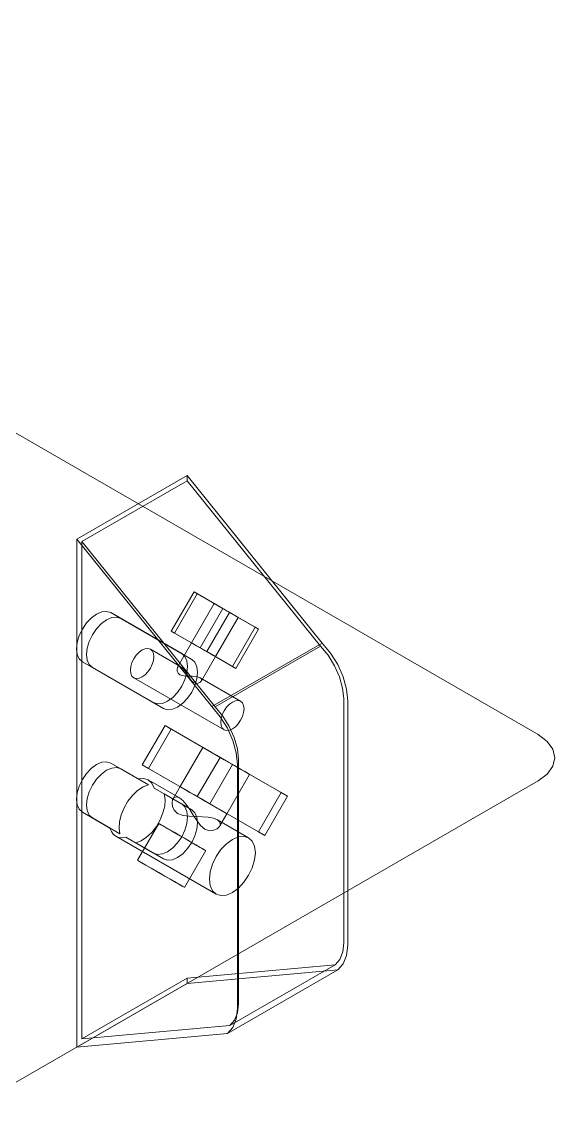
# Model space of a CAD drawing. Header units: millimetres. Extents: x -88595 to 880822, y -1054509 to -148035.
# Drawn here: x 393997.9 to 394185.8, y -313361 to -312971.6 of the extents above; entities that cross this region are included whole.
import ezdxf

# ---------------------------------------------------------------- set-up
doc = ezdxf.new("R2010")
doc.units = ezdxf.units.MM
doc.layers.add('Оборудование', color=7, linetype='Continuous', lineweight=18)

# ---------------------------------------------------------------- blocks, each defined once
blk = doc.blocks.new('$0$ADSK_Наружный блок кондиционера сплит-системы1 - AV08IMVEVA-4475075-В_ОВ3_4')
at = {"layer": 'Оборудование'}
for p, q in [((21066.59, 11050.98), (21731.27, 10667.23)), ((21607.53, 10758.67), (21568.64, 10736.22)), ((21607.53, 10756.79), (21570.41, 10735.36)), ((21607.53, 10756.79), (21607.53, 10758.67)), ((21607.53, 10758.67), (21655.06, 10699.54)), ((21654.45, 10698.41), (21607.53, 10756.79)), ((21616.17, 10677.09), (21568.64, 10736.22)), ((21568.64, 10736.22), (21568.64, 10557)), ((21570.41, 10735.36), (21570.41, 10559.91)), ((21570.41, 10735.36), (21617.33, 10676.98)), ((21601.91, 10703.71), (21609.91, 10717.57)), ((21611.05, 10716.91), (21609.91, 10717.57)), ((21609.91, 10717.57), (21620.11, 10711.68)), ((21603.05, 10703.05), (21611.05, 10716.91)), ((21617.06, 10713.44), (21609.06, 10699.58)), ((21622.41, 10710.35), (21611.05, 10716.91)), ((21584.12, 10708.21), (21580.58, 10710.25)), ((21580.58, 10710.25), (21605.58, 10695.82)), ((21612.11, 10697.82), (21620.11, 10711.68)), ((21614.41, 10696.5), (21622.41, 10710.35)), ((21620.11, 10711.68), (21631.47, 10705.12)), ((21632.61, 10704.46), (21622.41, 10710.35)), ((21609.12, 10693.78), (21584.12, 10708.21)), ((21617.46, 10694.73), (21625.46, 10708.59)), ((21612.11, 10697.82), (21601.91, 10703.71)), ((21601.91, 10703.71), (21603.05, 10703.05)), ((21603.05, 10703.05), (21614.41, 10696.5)), ((21631.47, 10705.12), (21623.47, 10691.27)), ((21624.61, 10690.6), (21632.61, 10704.46)), ((21631.47, 10705.12), (21632.61, 10704.46)), ((21609.06, 10699.58), (21604.11, 10691.01)), ((21623.47, 10691.27), (21612.11, 10697.82)), ((21655.06, 10699.54), (21616.17, 10677.09)), ((21617.33, 10676.98), (21654.45, 10698.41)), ((21605.24, 10691.19), (21594.53, 10697.37)), ((21612.51, 10686.16), (21617.46, 10694.73)), ((21614.41, 10696.5), (21624.61, 10690.6)), ((21570.58, 10692.93), (21574.12, 10690.89)), ((21595.58, 10678.5), (21570.58, 10692.93)), ((21574.12, 10690.89), (21599.12, 10676.46)), ((21624.61, 10690.6), (21623.47, 10691.27)), ((21588.71, 10687.29), (21620.53, 10668.92)), ((21626.35, 10679), (21612.1, 10687.23)), ((21662.68, 10593.73), (21662.68, 10679.91)), ((21664.1, 10679.1), (21664.1, 10592.91)), ((21591.69, 10656.54), (21599.69, 10670.4)), ((21601.87, 10669.14), (21599.69, 10670.4)), ((21599.69, 10670.4), (21619.08, 10659.2)), ((21593.87, 10655.28), (21601.87, 10669.14)), ((21623.44, 10656.69), (21601.87, 10669.14)), ((21612.99, 10662.72), (21604.99, 10648.86)), ((21611.08, 10645.35), (21619.08, 10659.2)), ((21619.08, 10659.2), (21640.65, 10646.75)), ((21584.12, 10655.14), (21580.58, 10657.18)), ((21580.58, 10657.18), (21590.28, 10651.58)), ((21593.82, 10649.54), (21584.12, 10655.14)), ((21611.08, 10645.35), (21591.69, 10656.54)), ((21591.69, 10656.54), (21593.87, 10655.28)), ((21593.87, 10655.28), (21615.44, 10642.83)), ((21615.44, 10642.83), (21623.44, 10656.69)), ((21642.83, 10645.49), (21623.44, 10656.69)), ((21625.21, 10570.46), (21625.21, 10656.64)), ((21625.56, 10658.48), (21625.56, 10572.29)), ((21731.27, 10650.9), (21229.23, 10361.04)), ((21590.28, 10651.58), (21593.82, 10649.54)), ((21604.74, 10644.92), (21593.81, 10651.23)), ((21621.53, 10639.31), (21629.53, 10653.17)), ((21595.88, 10648.35), (21605.58, 10642.75)), ((21599.42, 10646.31), (21595.88, 10648.35)), ((21604.99, 10648.86), (21602.51, 10644.57)), ((21609.12, 10640.71), (21599.42, 10646.31)), ((21632.65, 10632.89), (21611.08, 10645.35)), ((21640.65, 10646.75), (21632.65, 10632.89)), ((21634.83, 10631.63), (21642.83, 10645.49)), ((21640.65, 10646.75), (21642.83, 10645.49)), ((21570.58, 10639.86), (21574.12, 10637.82)), ((21580.28, 10634.26), (21570.58, 10639.86)), ((21615.44, 10642.83), (21634.83, 10631.63)), ((21619.05, 10635.02), (21621.53, 10639.31)), ((21574.12, 10637.82), (21583.82, 10632.22)), ((21597.49, 10635.87), (21589.99, 10622.88)), ((21629.17, 10630.82), (21618.24, 10637.12)), ((21583.82, 10632.22), (21580.28, 10634.26)), ((21582.35, 10631.38), (21617.71, 10610.97)), ((21634.83, 10631.63), (21632.65, 10632.89)), ((21595.58, 10625.43), (21585.88, 10631.03)), ((21585.88, 10631.03), (21589.42, 10628.99)), ((21589.42, 10628.99), (21599.12, 10623.38)), ((21606.53, 10613.33), (21614.03, 10626.32)), ((21607.53, 10581.34), (21659.71, 10586)), ((21659.71, 10586), (21622.58, 10564.57)), ((21570.41, 10559.91), (21607.53, 10581.34)), ((21660.62, 10584.2), (21607.53, 10579.45)), ((21607.53, 10579.45), (21607.53, 10581.34)), ((21621.73, 10561.74), (21660.62, 10584.2)), ((21607.53, 10579.45), (21568.64, 10557)), ((21568.64, 10557), (21621.73, 10561.74)), ((21622.58, 10564.57), (21570.41, 10559.91))]:
    blk.add_line(p, q, dxfattribs=at)
for points in [[(21618.84, 10712.42, 0), (21618.03, 10712.88, 0), (21617.45, 10713.22, 0), (21617.12, 10713.41, 0), (21617.08, 10713.43, 0), (21617.32, 10713.29, 0), (21617.83, 10713, 0), (21618.58, 10712.57, 0), (21619.5, 10712.03, 0), (21620.55, 10711.43, 0), (21621.65, 10710.79, 0), (21622.72, 10710.18, 0), (21623.69, 10709.62, 0)], [(21570.58, 10692.93, 0), (21569.46, 10693.97, 0), (21568.75, 10695.54, 0), (21568.51, 10697.51, 0), (21568.75, 10699.76, 0), (21569.46, 10702.14, 0), (21570.58, 10704.48, 0), (21572.05, 10706.62, 0), (21573.75, 10708.42, 0), (21575.58, 10709.76, 0), (21577.41, 10710.54, 0), (21579.12, 10710.7, 0), (21580.58, 10710.25, 0)], [(21623.69, 10709.62, 0), (21624.49, 10709.15, 0), (21625.08, 10708.81, 0), (21625.4, 10708.63, 0), (21625.44, 10708.6, 0), (21625.2, 10708.74, 0), (21624.69, 10709.04, 0), (21623.95, 10709.47, 0), (21623.02, 10710, 0), (21621.97, 10710.61, 0), (21620.88, 10711.24, 0), (21619.81, 10711.86, 0), (21618.84, 10712.42, 0)], [(21584.12, 10708.21, 0), (21582.65, 10708.66, 0), (21580.95, 10708.49, 0), (21579.12, 10707.72, 0), (21577.29, 10706.38, 0), (21575.58, 10704.58, 0), (21574.12, 10702.44, 0), (21573, 10700.1, 0), (21572.29, 10697.72, 0), (21572.05, 10695.47, 0), (21572.29, 10693.49, 0), (21573, 10691.93, 0), (21574.12, 10690.89, 0)], [(21594.53, 10697.37, 0), (21593.68, 10697.64, 0), (21592.68, 10697.54, 0), (21591.62, 10697.09, 0), (21590.55, 10696.31, 0), (21589.56, 10695.26, 0), (21588.71, 10694.01, 0), (21588.05, 10692.65, 0), (21587.64, 10691.27, 0), (21587.5, 10689.96, 0), (21587.64, 10688.81, 0), (21588.05, 10687.9, 0), (21588.71, 10687.29, 0)], [(21615.69, 10695.76, 0), (21614.72, 10696.32, 0), (21613.65, 10696.94, 0), (21612.55, 10697.57, 0), (21611.5, 10698.17, 0), (21610.58, 10698.71, 0), (21609.83, 10699.14, 0), (21609.32, 10699.43, 0), (21609.08, 10699.57, 0), (21609.12, 10699.55, 0), (21609.45, 10699.36, 0), (21610.03, 10699.02, 0), (21610.84, 10698.56, 0)], [(21615.69, 10695.76, 0), (21614.72, 10696.32, 0), (21613.65, 10696.94, 0), (21612.55, 10697.57, 0), (21611.5, 10698.17, 0), (21610.58, 10698.71, 0), (21609.83, 10699.14, 0), (21609.32, 10699.43, 0), (21609.08, 10699.57, 0), (21609.12, 10699.55, 0), (21609.45, 10699.36, 0), (21610.03, 10699.02, 0), (21610.84, 10698.56, 0)], [(21610.84, 10698.56, 0), (21611.81, 10698, 0), (21612.88, 10697.38, 0), (21613.97, 10696.75, 0), (21615.02, 10696.14, 0), (21615.95, 10695.61, 0), (21616.69, 10695.18, 0), (21617.2, 10694.88, 0), (21617.44, 10694.74, 0), (21617.4, 10694.77, 0), (21617.08, 10694.96, 0), (21616.49, 10695.29, 0), (21615.69, 10695.76, 0)], [(21610.84, 10698.56, 0), (21611.81, 10698, 0), (21612.88, 10697.38, 0), (21613.97, 10696.75, 0), (21615.02, 10696.14, 0), (21615.95, 10695.61, 0), (21616.69, 10695.18, 0), (21617.2, 10694.88, 0), (21617.44, 10694.74, 0), (21617.4, 10694.77, 0), (21617.08, 10694.96, 0), (21616.49, 10695.29, 0), (21615.69, 10695.76, 0)], [(21662.68, 10679.91, 0), (21662.31, 10683.65, 0), (21661.22, 10687.59, 0), (21659.48, 10691.52, 0), (21657.17, 10695.2, 0), (21654.45, 10698.41, 0)], [(21655.06, 10699.54, 0), (21658.05, 10695.97, 0), (21660.58, 10691.91, 0), (21662.5, 10687.57, 0), (21663.69, 10683.22, 0), (21664.1, 10679.1, 0)], [(21588.71, 10687.29, 0), (21589.56, 10687.03, 0), (21590.55, 10687.13, 0), (21591.62, 10687.58, 0), (21592.68, 10688.36, 0), (21593.68, 10689.41, 0), (21594.53, 10690.65, 0), (21595.18, 10692.02, 0), (21595.59, 10693.4, 0), (21595.73, 10694.71, 0), (21595.59, 10695.86, 0), (21595.18, 10696.77, 0), (21594.53, 10697.37, 0)], [(21605.58, 10695.82, 0), (21606.71, 10694.78, 0), (21607.41, 10693.22, 0), (21607.65, 10691.24, 0), (21607.41, 10688.99, 0), (21606.71, 10686.61, 0), (21605.58, 10684.27, 0), (21604.12, 10682.13, 0), (21602.41, 10680.33, 0), (21600.58, 10678.99, 0), (21598.75, 10678.22, 0), (21597.05, 10678.05, 0), (21595.58, 10678.5, 0)], [(21599.12, 10676.46, 0), (21600.58, 10676.01, 0), (21602.29, 10676.17, 0), (21604.12, 10676.95, 0), (21605.95, 10678.29, 0), (21607.65, 10680.09, 0), (21609.12, 10682.23, 0), (21610.24, 10684.57, 0), (21610.95, 10686.95, 0), (21611.19, 10689.2, 0), (21610.95, 10691.17, 0), (21610.24, 10692.74, 0), (21609.12, 10693.78, 0)], [(21605.24, 10691.19, 0), (21604.71, 10691.37, 0), (21604.3, 10691.24, 0), (21604.04, 10690.86, 0), (21603.93, 10690.31, 0), (21604, 10689.64, 0), (21604.31, 10688.95, 0), (21604.94, 10688.36, 0)], [(21609.79, 10685.56, 0), (21609.02, 10686.23, 0), (21608.36, 10687.13, 0), (21607.74, 10688.11, 0), (21607.12, 10689.08, 0), (21606.49, 10689.97, 0), (21605.85, 10690.7, 0), (21605.24, 10691.19, 0)], [(21604.94, 10688.36, 0), (21605.91, 10688.02, 0), (21607.03, 10687.9, 0), (21608.19, 10687.85, 0), (21609.33, 10687.81, 0), (21610.42, 10687.7, 0), (21611.37, 10687.52, 0), (21612.1, 10687.23, 0)], [(21612.1, 10687.23, 0), (21612.52, 10686.86, 0), (21612.61, 10686.44, 0), (21612.42, 10686.03, 0), (21611.99, 10685.66, 0), (21611.38, 10685.39, 0), (21610.63, 10685.3, 0), (21609.79, 10685.56, 0)], [(21626.35, 10679, 0), (21625.5, 10679.27, 0), (21624.5, 10679.17, 0), (21623.44, 10678.72, 0), (21622.37, 10677.94, 0), (21621.38, 10676.89, 0), (21620.53, 10675.64, 0), (21619.87, 10674.28, 0), (21619.46, 10672.9, 0), (21619.32, 10671.59, 0), (21619.46, 10670.44, 0), (21619.87, 10669.53, 0), (21620.53, 10668.92, 0)], [(21620.53, 10668.92, 0), (21621.38, 10668.66, 0), (21622.37, 10668.76, 0), (21623.44, 10669.21, 0), (21624.5, 10669.99, 0), (21625.5, 10671.04, 0), (21626.35, 10672.28, 0), (21627, 10673.64, 0), (21627.41, 10675.03, 0), (21627.55, 10676.34, 0), (21627.41, 10677.49, 0), (21627, 10678.4, 0), (21626.35, 10679, 0)], [(21625.21, 10656.64, 0), (21624.8, 10660.76, 0), (21623.61, 10665.12, 0), (21621.69, 10669.45, 0), (21619.16, 10673.52, 0), (21616.17, 10677.09, 0)], [(21617.33, 10676.98, 0), (21620.05, 10673.77, 0), (21622.35, 10670.09, 0), (21624.1, 10666.16, 0), (21625.19, 10662.22, 0), (21625.56, 10658.48, 0)], [(21731.27, 10667.23, 0), (21734.45, 10664.84, 0), (21736.45, 10662.05, 0), (21737.13, 10659.06, 0), (21736.45, 10656.07, 0), (21734.45, 10653.29, 0), (21731.27, 10650.9, 0)], [(21616.49, 10660.7, 0), (21614.9, 10661.62, 0), (21613.75, 10662.28, 0), (21613.11, 10662.65, 0), (21613.03, 10662.7, 0), (21613.5, 10662.42, 0), (21614.51, 10661.84, 0), (21615.97, 10661, 0), (21617.8, 10659.94, 0), (21619.86, 10658.75, 0), (21622.02, 10657.51, 0), (21624.13, 10656.29, 0), (21626.04, 10655.19, 0)], [(21626.04, 10655.19, 0), (21627.62, 10654.27, 0), (21628.77, 10653.61, 0), (21629.41, 10653.24, 0), (21629.5, 10653.19, 0), (21629.02, 10653.46, 0), (21628.01, 10654.05, 0), (21626.55, 10654.89, 0), (21624.72, 10655.95, 0), (21622.66, 10657.14, 0), (21620.5, 10658.38, 0), (21618.4, 10659.6, 0), (21616.49, 10660.7, 0)], [(21570.58, 10639.86, 0), (21569.46, 10640.9, 0), (21568.75, 10642.46, 0), (21568.51, 10644.44, 0), (21568.75, 10646.69, 0), (21569.46, 10649.07, 0), (21570.58, 10651.41, 0), (21572.05, 10653.55, 0), (21573.75, 10655.35, 0), (21575.58, 10656.69, 0), (21577.41, 10657.46, 0), (21579.12, 10657.63, 0), (21580.58, 10657.18, 0)], [(21584.12, 10655.14, 0), (21582.65, 10655.59, 0), (21580.95, 10655.42, 0), (21579.12, 10654.64, 0), (21577.29, 10653.31, 0), (21575.58, 10651.51, 0), (21574.12, 10649.37, 0), (21573, 10647.03, 0), (21572.29, 10644.65, 0), (21572.05, 10642.4, 0), (21572.29, 10640.42, 0), (21573, 10638.86, 0), (21574.12, 10637.82, 0)], [(21590.28, 10651.58, 0), (21592.18, 10651.74, 0), (21593.81, 10651.23, 0)], [(21593.81, 10651.23, 0), (21595.07, 10650.07, 0), (21595.88, 10648.35, 0)], [(21593.82, 10649.54, 0), (21591.94, 10648.8, 0), (21590.04, 10647.53, 0), (21588.23, 10645.8, 0), (21586.6, 10643.71, 0), (21585.26, 10641.38, 0), (21584.26, 10638.93, 0), (21583.67, 10636.5, 0), (21583.52, 10634.22, 0), (21583.82, 10632.22, 0)], [(21618.04, 10641.33, 0), (21616.13, 10642.43, 0), (21614.02, 10643.65, 0), (21611.86, 10644.89, 0), (21609.8, 10646.09, 0), (21607.97, 10647.14, 0), (21606.51, 10647.99, 0), (21605.5, 10648.57, 0), (21605.03, 10648.84, 0), (21605.11, 10648.79, 0), (21605.75, 10648.42, 0), (21606.9, 10647.76, 0), (21608.49, 10646.84, 0)], [(21618.04, 10641.33, 0), (21616.13, 10642.43, 0), (21614.02, 10643.65, 0), (21611.86, 10644.89, 0), (21609.8, 10646.09, 0), (21607.97, 10647.14, 0), (21606.51, 10647.99, 0), (21605.5, 10648.57, 0), (21605.03, 10648.84, 0), (21605.11, 10648.79, 0), (21605.75, 10648.42, 0), (21606.9, 10647.76, 0), (21608.49, 10646.84, 0)], [(21589.42, 10628.99, 0), (21591.3, 10629.73, 0), (21593.2, 10631, 0), (21595.01, 10632.72, 0), (21596.64, 10634.81, 0), (21597.98, 10637.14, 0), (21598.98, 10639.59, 0), (21599.57, 10642.03, 0), (21599.72, 10644.31, 0), (21599.42, 10646.31, 0)], [(21604.74, 10644.92, 0), (21603.69, 10645.27, 0), (21602.89, 10645.02, 0), (21602.37, 10644.28, 0), (21602.16, 10643.19, 0), (21602.3, 10641.88, 0), (21602.9, 10640.51, 0), (21604.15, 10639.34, 0)], [(21613.7, 10633.83, 0), (21612.18, 10635.15, 0), (21610.87, 10636.93, 0), (21609.66, 10638.86, 0), (21608.44, 10640.77, 0), (21607.2, 10642.52, 0), (21605.94, 10643.97, 0), (21604.74, 10644.92, 0)], [(21608.49, 10646.84, 0), (21610.4, 10645.74, 0), (21612.5, 10644.53, 0), (21614.66, 10643.28, 0), (21616.72, 10642.09, 0), (21618.55, 10641.03, 0), (21620.01, 10640.19, 0), (21621.02, 10639.61, 0), (21621.5, 10639.33, 0), (21621.41, 10639.38, 0), (21620.77, 10639.75, 0), (21619.62, 10640.42, 0), (21618.04, 10641.33, 0)], [(21608.49, 10646.84, 0), (21610.4, 10645.74, 0), (21612.5, 10644.53, 0), (21614.66, 10643.28, 0), (21616.72, 10642.09, 0), (21618.55, 10641.03, 0), (21620.01, 10640.19, 0), (21621.02, 10639.61, 0), (21621.5, 10639.33, 0), (21621.41, 10639.38, 0), (21620.77, 10639.75, 0), (21619.62, 10640.42, 0), (21618.04, 10641.33, 0)], [(21605.58, 10642.75, 0), (21606.71, 10641.7, 0), (21607.41, 10640.14, 0), (21607.65, 10638.17, 0), (21607.41, 10635.92, 0), (21606.71, 10633.54, 0), (21605.58, 10631.2, 0), (21604.12, 10629.06, 0), (21602.41, 10627.26, 0), (21600.58, 10625.92, 0), (21598.75, 10625.14, 0), (21597.05, 10624.97, 0), (21595.58, 10625.43, 0)], [(21599.12, 10623.38, 0), (21600.58, 10622.93, 0), (21602.29, 10623.1, 0), (21604.12, 10623.88, 0), (21605.95, 10625.21, 0), (21607.65, 10627.02, 0), (21609.12, 10629.16, 0), (21610.24, 10631.5, 0), (21610.95, 10633.88, 0), (21611.19, 10636.13, 0), (21610.95, 10638.1, 0), (21610.24, 10639.66, 0), (21609.12, 10640.71, 0)], [(21604.15, 10639.34, 0), (21606.06, 10638.68, 0), (21608.26, 10638.44, 0), (21610.54, 10638.35, 0), (21612.8, 10638.26, 0), (21614.94, 10638.06, 0), (21616.81, 10637.69, 0), (21618.24, 10637.12, 0)], [(21610.54, 10628.34, 0), (21608.63, 10629.44, 0), (21606.52, 10630.66, 0), (21604.36, 10631.9, 0), (21602.3, 10633.1, 0), (21600.47, 10634.15, 0), (21599.01, 10635, 0), (21598, 10635.58, 0), (21597.53, 10635.85, 0), (21597.61, 10635.8, 0), (21598.25, 10635.43, 0), (21599.4, 10634.77, 0), (21600.99, 10633.85, 0)], [(21618.24, 10637.12, 0), (21619.07, 10636.39, 0), (21619.25, 10635.57, 0), (21618.87, 10634.75, 0), (21618.03, 10634.03, 0), (21616.83, 10633.49, 0), (21615.34, 10633.32, 0), (21613.7, 10633.83, 0)], [(21582.35, 10631.38, 0), (21581.46, 10632.08, 0), (21580.77, 10633.05, 0), (21580.28, 10634.26, 0)], [(21585.88, 10631.03, 0), (21584.59, 10630.84, 0), (21583.41, 10630.96, 0), (21582.35, 10631.38, 0)], [(21600.99, 10633.85, 0), (21602.9, 10632.75, 0), (21605, 10631.54, 0), (21607.16, 10630.29, 0), (21609.22, 10629.1, 0), (21611.05, 10628.04, 0), (21612.51, 10627.2, 0), (21613.52, 10626.62, 0), (21614, 10626.34, 0), (21613.91, 10626.39, 0), (21613.27, 10626.76, 0), (21612.12, 10627.43, 0), (21610.54, 10628.34, 0)], [(21629.17, 10630.82, 0), (21627.49, 10631.33, 0), (21625.54, 10631.14, 0), (21623.44, 10630.25, 0), (21621.34, 10628.72, 0), (21619.39, 10626.65, 0), (21617.71, 10624.2, 0), (21616.42, 10621.52, 0), (21615.61, 10618.79, 0), (21615.34, 10616.21, 0), (21615.61, 10613.95, 0), (21616.42, 10612.16, 0), (21617.71, 10610.97, 0)], [(21617.71, 10610.97, 0), (21619.39, 10610.45, 0), (21621.34, 10610.64, 0), (21623.44, 10611.53, 0), (21625.54, 10613.06, 0), (21627.49, 10615.13, 0), (21629.17, 10617.58, 0), (21630.46, 10620.26, 0), (21631.27, 10622.99, 0), (21631.54, 10625.57, 0), (21631.27, 10627.83, 0), (21630.46, 10629.62, 0), (21629.17, 10630.82, 0)], [(21593.49, 10620.86, 0), (21591.9, 10621.78, 0), (21590.75, 10622.44, 0), (21590.11, 10622.81, 0), (21590.03, 10622.86, 0), (21590.5, 10622.59, 0), (21591.51, 10622.01, 0), (21592.97, 10621.16, 0), (21594.8, 10620.1, 0), (21596.86, 10618.91, 0), (21599.02, 10617.67, 0), (21601.13, 10616.45, 0), (21603.04, 10615.35, 0)], [(21603.04, 10615.35, 0), (21604.62, 10614.43, 0), (21605.77, 10613.77, 0), (21606.41, 10613.4, 0), (21606.5, 10613.35, 0), (21606.02, 10613.63, 0), (21605.01, 10614.21, 0), (21603.55, 10615.05, 0), (21601.72, 10616.11, 0), (21599.66, 10617.3, 0), (21597.5, 10618.54, 0), (21595.4, 10619.76, 0), (21593.49, 10620.86, 0)], [(21659.71, 10586, 0), (21661.33, 10587.91, 0), (21662.34, 10590.54, 0), (21662.68, 10593.73, 0)], [(21664.1, 10592.91, 0), (21663.7, 10589.28, 0), (21662.52, 10586.32, 0), (21660.62, 10584.2, 0)], [(21621.73, 10561.74, 0), (21623.63, 10563.87, 0), (21624.81, 10566.83, 0), (21625.21, 10570.46, 0)], [(21625.56, 10572.29, 0), (21625.22, 10569.1, 0), (21624.21, 10566.48, 0), (21622.58, 10564.57, 0)]]:
    blk.add_polyline3d(points, dxfattribs=at)

msp = doc.modelspace()

# ---------------------------------------------------------------- block references
at = {"layer": 'Оборудование'}
msp.add_blockref('$0$ADSK_Наружный блок кондиционера сплит-системы1 - AV08IMVEVA-4475075-В_ОВ3_4', (372448.64, -323890.18), dxfattribs=at)

doc.saveas('drawing.dxf')
